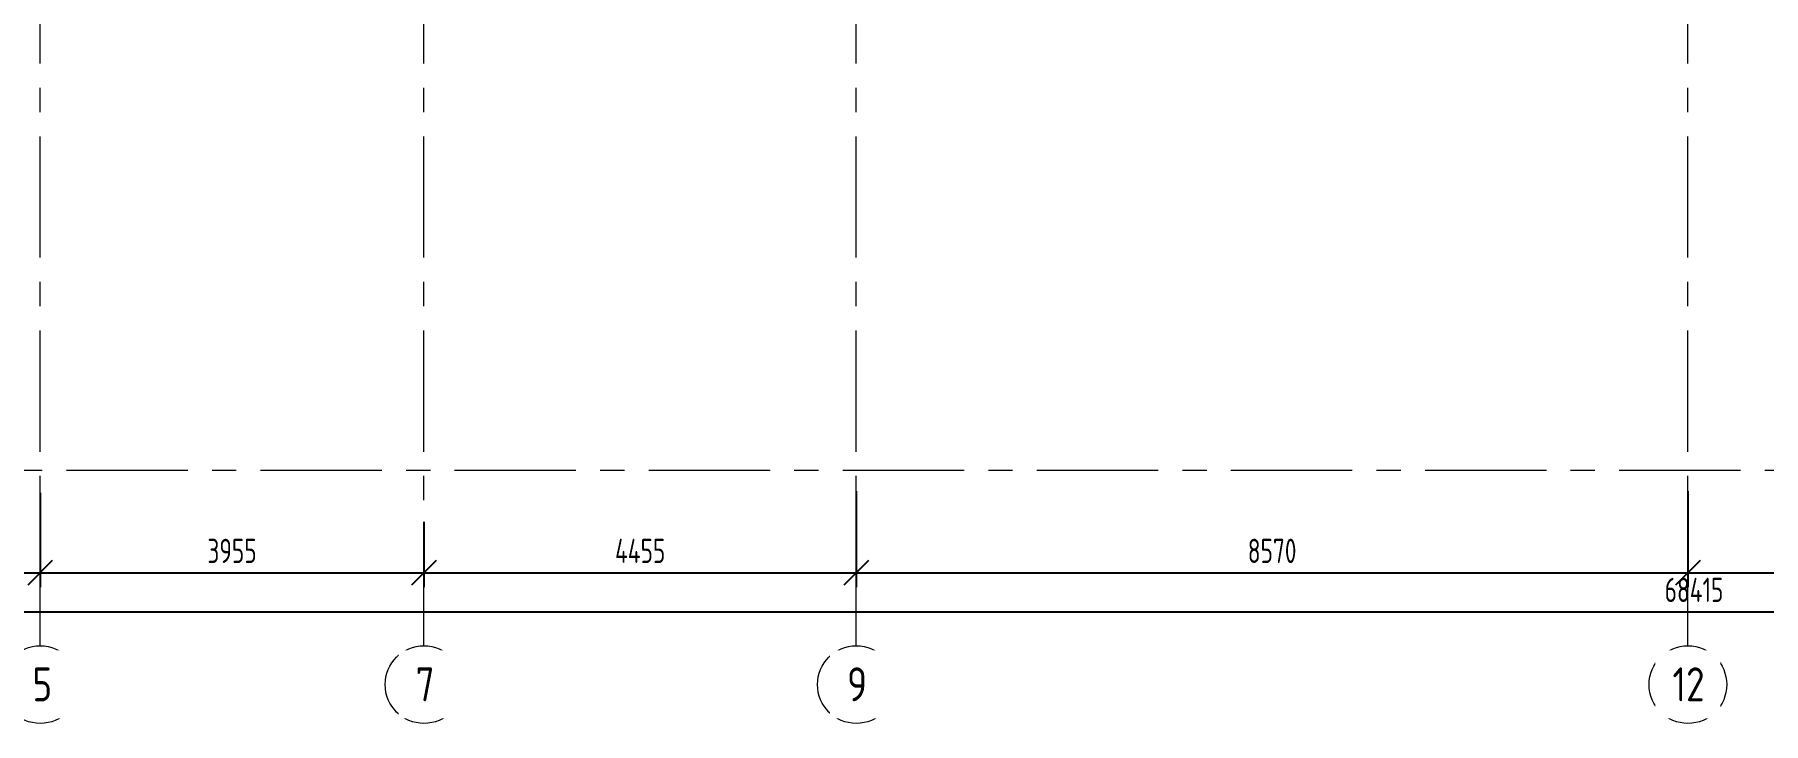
# Model space of a CAD drawing. Header units: millimetres. Extents: x -13407 to 95998, y -2719 to 109387.
# Drawn here: x 17107 to 34923, y -2719 to 4380 of the extents above; entities that cross this region are included whole.
import ezdxf

# ---------------------------------------------------------------- set-up
doc = ezdxf.new("R2010")
doc.units = ezdxf.units.MM
doc.linetypes.add('CENTER', pattern=[2, 1.25, -0.25, 0.25, -0.25])
doc.layers.add('АР_Оси', color=193, linetype='Continuous', lineweight=9)
doc.layers.add('АР_Оси размеры', color=164, linetype='Continuous', lineweight=9)
doc.styles.add('ГОСТ 2.304', font='isocpeur.ttf', dxfattribs={"width": 0.7})
doc.dimstyles.new('СПДС', dxfattribs={"dimscale": 100, "dimtxt": 2.5, "dimasz": 2.5, "dimexe": 1.5, "dimexo": 0, "dimgap": 1, "dimtad": 1, "dimdec": 0, "dimrnd": 1, "dimtxsty": 'ГОСТ 2.304', "dimblk": 'OBLIQUE', "dimcen": 2.5, "dimdle": 1.5, "dimadec": 0, "dimazin": 2, "dimtfac": 0.75, "dimtdec": 0, "dimtmove": 1, "dimatfit": 3, "dimfxl": 1, "dimtolj": 1, "dimarcsym": 1})

# ---------------------------------------------------------------- blocks, each defined once
blk = doc.blocks.new('_Oblique')
at = {"color": 253, "linetype": 'ByBlock', "lineweight": -2}
blk.add_line((-0.5, -0.5), (0.5, 0.5), dxfattribs=at)
blk = doc.blocks.new('*D304')
at = {"layer": 'АР_Оси размеры', "color": 253, "lineweight": -2, "ltscale": 100, "transparency": 16777216}
for p, q in [((12900, -343), (12900, -1316)), ((17165, -343), (17165, -1316)), ((12750, -1166), (17315, -1166))]:
    blk.add_line(p, q, dxfattribs=at)
at = {"layer": 'АР_Оси размеры', "color": 253, "lineweight": -2, "ltscale": 100, "transparency": 16777216, "xscale": 250, "yscale": 250, "zscale": 250, "rotation": 180}
blk.add_blockref('_Oblique', (12900, -1166), dxfattribs=at)
at = {"layer": 'АР_Оси размеры', "color": 253, "lineweight": -2, "ltscale": 100, "transparency": 16777216, "xscale": 250, "yscale": 250, "zscale": 250}
blk.add_blockref('_Oblique', (17165, -1166), dxfattribs=at)
at = {"layer": 'АР_Оси размеры', "color": 253, "ltscale": 100, "transparency": 16777216, "insert": (15032, -941), "char_height": 250, "attachment_point": 5, "style": 'ГОСТ 2.304'}
blk.add_mtext('\\A1;4265', dxfattribs=at)
blk = doc.blocks.new('*D305')
at = {"layer": 'АР_Оси размеры', "color": 253, "lineweight": -2, "ltscale": 100, "transparency": 16777216}
for p, q in [((17165, -343), (17165, -1316)), ((21120, -643), (21120, -1316)), ((17015, -1166), (21270, -1166))]:
    blk.add_line(p, q, dxfattribs=at)
at = {"layer": 'АР_Оси размеры', "color": 253, "lineweight": -2, "ltscale": 100, "transparency": 16777216, "xscale": 250, "yscale": 250, "zscale": 250, "rotation": 180}
blk.add_blockref('_Oblique', (17165, -1166), dxfattribs=at)
at = {"layer": 'АР_Оси размеры', "color": 253, "lineweight": -2, "ltscale": 100, "transparency": 16777216, "xscale": 250, "yscale": 250, "zscale": 250}
blk.add_blockref('_Oblique', (21120, -1166), dxfattribs=at)
at = {"layer": 'АР_Оси размеры', "color": 253, "ltscale": 100, "transparency": 16777216, "insert": (19142, -941), "char_height": 250, "attachment_point": 5, "style": 'ГОСТ 2.304'}
blk.add_mtext('\\A1;3955', dxfattribs=at)
blk = doc.blocks.new('*D306')
at = {"layer": 'АР_Оси размеры', "color": 253, "lineweight": -2, "ltscale": 100, "transparency": 16777216}
for p, q in [((25575, -325), (25575, -1316)), ((21120, -643), (21120, -1316)), ((20970, -1166), (25725, -1166))]:
    blk.add_line(p, q, dxfattribs=at)
at = {"layer": 'АР_Оси размеры', "color": 253, "lineweight": -2, "ltscale": 100, "transparency": 16777216, "xscale": 250, "yscale": 250, "zscale": 250, "rotation": 180}
blk.add_blockref('_Oblique', (21120, -1166), dxfattribs=at)
at = {"layer": 'АР_Оси размеры', "color": 253, "lineweight": -2, "ltscale": 100, "transparency": 16777216, "xscale": 250, "yscale": 250, "zscale": 250}
blk.add_blockref('_Oblique', (25575, -1166), dxfattribs=at)
at = {"layer": 'АР_Оси размеры', "color": 253, "ltscale": 100, "transparency": 16777216, "insert": (23348, -941), "char_height": 250, "attachment_point": 5, "style": 'ГОСТ 2.304'}
blk.add_mtext('\\A1;4455', dxfattribs=at)
blk = doc.blocks.new('*D307')
at = {"layer": 'АР_Оси размеры', "color": 253, "lineweight": -2, "ltscale": 100, "transparency": 16777216}
for p, q in [((25575, -325), (25575, -1316)), ((34145, -325), (34145, -1316)), ((25425, -1166), (34295, -1166))]:
    blk.add_line(p, q, dxfattribs=at)
at = {"layer": 'АР_Оси размеры', "color": 253, "lineweight": -2, "ltscale": 100, "transparency": 16777216, "xscale": 250, "yscale": 250, "zscale": 250, "rotation": 180}
blk.add_blockref('_Oblique', (25575, -1166), dxfattribs=at)
at = {"layer": 'АР_Оси размеры', "color": 253, "lineweight": -2, "ltscale": 100, "transparency": 16777216, "xscale": 250, "yscale": 250, "zscale": 250}
blk.add_blockref('_Oblique', (34145, -1166), dxfattribs=at)
at = {"layer": 'АР_Оси размеры', "color": 253, "ltscale": 100, "transparency": 16777216, "insert": (29860, -941), "char_height": 250, "attachment_point": 5, "style": 'ГОСТ 2.304'}
blk.add_mtext('\\A1;8570', dxfattribs=at)
blk = doc.blocks.new('*D308')
at = {"layer": 'АР_Оси размеры', "color": 253, "lineweight": -2, "ltscale": 100, "transparency": 16777216}
for p, q in [((34145, -325), (34145, -1316)), ((42685, -592), (42685, -1316)), ((33995, -1166), (42835, -1166))]:
    blk.add_line(p, q, dxfattribs=at)
at = {"layer": 'АР_Оси размеры', "color": 253, "lineweight": -2, "ltscale": 100, "transparency": 16777216, "xscale": 250, "yscale": 250, "zscale": 250, "rotation": 180}
blk.add_blockref('_Oblique', (34145, -1166), dxfattribs=at)
at = {"layer": 'АР_Оси размеры', "color": 253, "lineweight": -2, "ltscale": 100, "transparency": 16777216, "xscale": 250, "yscale": 250, "zscale": 250}
blk.add_blockref('_Oblique', (42685, -1166), dxfattribs=at)
at = {"layer": 'АР_Оси размеры', "color": 253, "ltscale": 100, "transparency": 16777216, "insert": (38415, -941), "char_height": 250, "attachment_point": 5, "style": 'ГОСТ 2.304'}
blk.add_mtext('\\A1;8540', dxfattribs=at)
blk = doc.blocks.new('*D298')
at = {"layer": 'АР_Оси размеры', "color": 253, "lineweight": -2, "ltscale": 100, "transparency": 16777216}
for p, q in [((0, -1894), (0, -1418)), ((68415, -1894), (68415, -1418)), ((-150, -1568), (68565, -1568))]:
    blk.add_line(p, q, dxfattribs=at)
at = {"layer": 'АР_Оси размеры', "color": 253, "lineweight": -2, "ltscale": 100, "transparency": 16777216, "xscale": 250, "yscale": 250, "zscale": 250, "rotation": 180}
blk.add_blockref('_Oblique', (0, -1568), dxfattribs=at)
at = {"layer": 'АР_Оси размеры', "color": 253, "lineweight": -2, "ltscale": 100, "transparency": 16777216, "xscale": 250, "yscale": 250, "zscale": 250}
blk.add_blockref('_Oblique', (68415, -1568), dxfattribs=at)
at = {"layer": 'АР_Оси размеры', "color": 253, "ltscale": 100, "transparency": 16777216, "insert": (34208, -1343), "char_height": 250, "attachment_point": 5, "style": 'ГОСТ 2.304'}
blk.add_mtext('\\A1;68415', dxfattribs=at)

msp = doc.modelspace()

# ---------------------------------------------------------------- linework, layer by layer
at = {"layer": 'АР_Оси', "color": 253, "linetype": 'CENTER', "ltscale": 1000}
for p, q in [((17165, -1919.1), (17165, 32388.4)), ((21120, -1919.1), (21120, 32388.4)), ((25575, -1919.1), (25575, 32388.4)), ((34145, -1919.1), (34145, 32388.4)), ((-12563.8, -107.8), (71033.4, -107.8))]:
    msp.add_line(p, q, dxfattribs=at)
at = {"layer": 'АР_Оси', "color": 253, "ltscale": 0.5}
for centre in [(17165, -2319.1), (21120, -2319.1), (25575, -2319.1), (34145, -2319.1)]:
    msp.add_circle(centre, 400, dxfattribs=at)

# ---------------------------------------------------------------- dimensions: what is measured, and where the dimension line sits
at = {"layer": 'АР_Оси размеры', "color": 253, "ltscale": 100}
for base, p1, p2, picture, middle in [((17165, -1166.4), (12900, -342.6), (17165, -342.6), '*D304', (15032.5, -941.4)), ((21120, -1166.4), (17165, -342.6), (21120, -643.4), '*D305', (19142.5, -941.4)), ((25575, -1166.4), (21120, -643.4), (25575, -324.6), '*D306', (23347.5, -941.4)), ((34145, -1166.4), (25575, -324.6), (34145, -324.6), '*D307', (29860, -941.4)), ((42685, -1166.4), (34145, -324.6), (42685, -592.5), '*D308', (38415, -941.4))]:
    dim = msp.add_linear_dim(base=base, p1=p1, p2=p2, dimstyle='СПДС', override={"dimclrd": 253, "dimclre": 253, "dimclrt": 253}, dxfattribs=at)
    dim.commit()
    dim.dimension.update_dxf_attribs({"geometry": picture, "text_midpoint": middle})

# ---------------------------------------------------------------- next in the draw order: texts
at = {"layer": 'АР_Оси', "color": 253, "char_height": 350, "attachment_point": 1, "line_spacing_factor": 1.149209, "style": 'ГОСТ 2.304', "bg_fill": 2}
for s, insert in [('{\\W0.8;5}', (17084.6, -2141.3)), ('{\\W0.8;7}', (21033.3, -2141.3)), ('{\\W0.8;9}', (25480.3, -2141.3))]:
    msp.add_mtext(s, dxfattribs=dict(at, insert=insert))
at = {"layer": 'АР_Оси', "color": 253, "insert": (33985.5, -2141.3), "char_height": 350, "width": 318.218, "attachment_point": 1, "line_spacing_factor": 1.149209, "style": 'ГОСТ 2.304', "bg_fill": 2}
msp.add_mtext('{\\W0.8;12}', dxfattribs=at)

# ---------------------------------------------------------------- next in the draw order: dimensions: what is measured, and where the dimension line sits
at = {"layer": 'АР_Оси размеры', "color": 253, "ltscale": 100}
dim = msp.add_linear_dim(base=(68415, -1568.5), p1=(0, -1894.1), p2=(68415, -1894.1), dimstyle='СПДС', override={"dimclrd": 253, "dimclre": 253, "dimclrt": 253}, dxfattribs=at)
dim.commit()
dim.dimension.update_dxf_attribs({"geometry": '*D298', "text_midpoint": (34207.5, -1343.5)})

doc.saveas('drawing.dxf')
